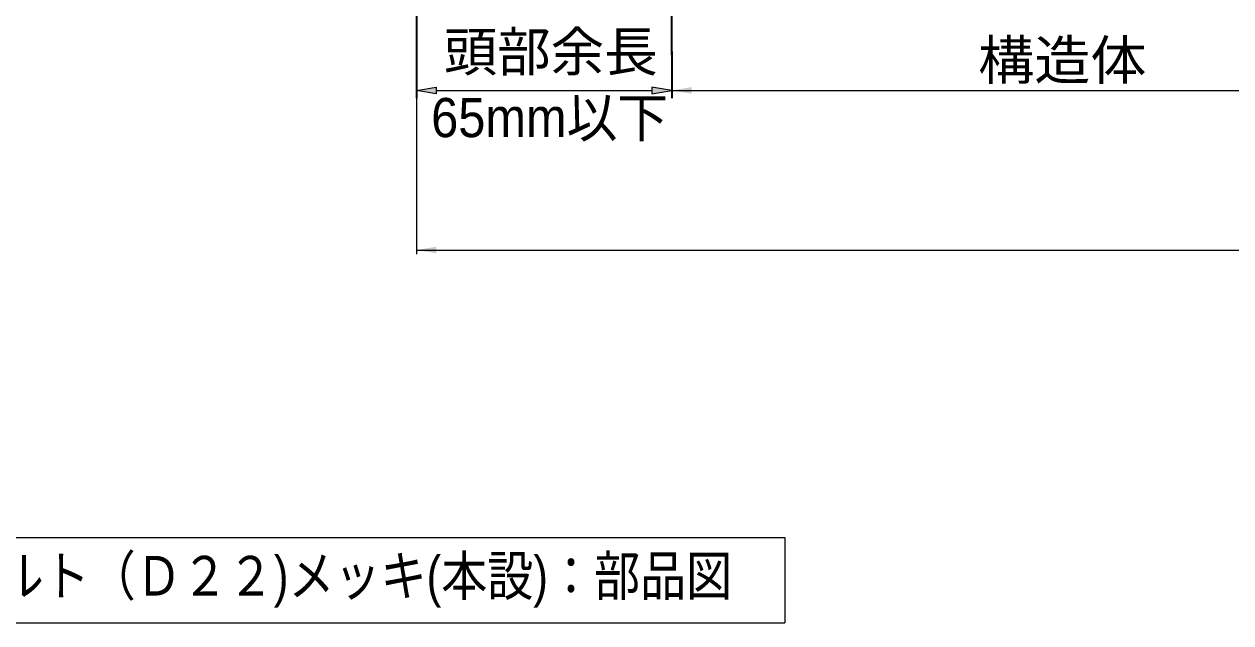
# Model space of a CAD drawing. Units: millimetres at full size, sheet at 1:2; details may follow other scales. Extents: x 1934 to 3616, y 931 to 2119.
# Drawn here: x 2087.2 to 2391.8, y 1524.1 to 1675.3 of the extents above; entities that cross this region are included whole.
import ezdxf
from ezdxf.enums import TextEntityAlignment as Align

# ---------------------------------------------------------------- set-up
doc = ezdxf.new("R2010")
doc.units = ezdxf.units.MM
doc.header["$LTSCALE"] = 2
for name, color, linetype, lineweight in [('1外形線', 7, 'Continuous', 35), ('6寸法線', 4, 'Continuous', 13), ('7 枠・タイトル', 7, 'Continuous', 13)]:
    doc.layers.add(name, color=color, linetype=linetype, lineweight=lineweight)
doc.styles.add('ＭＳ Ｐゴシック', font='')
doc.styles.get('ＭＳ Ｐゴシック').set_extended_font_data('MS PGothic')

# ---------------------------------------------------------------- blocks, each defined once
blk = doc.blocks.new('filled_arrow')
at = {"color": 0, "linetype": 'Continuous', "lineweight": -2}
blk.add_solid([(7.5, 1.25), (0, 0), (7.5, -1.25)], dxfattribs=at)

msp = doc.modelspace()

# ---------------------------------------------------------------- hatches: boundary and pattern name
at = {"layer": '6寸法線'}
for points in [[(2191.225, 1659.419), (2191.225, 1657.752), (2186.225, 1658.586)], [(2245.667, 1659.419), (2245.667, 1657.752), (2250.667, 1658.586)]]:
    msp.add_hatch(color=256, dxfattribs=at).paths.add_polyline_path(points)

# ---------------------------------------------------------------- linework, layer by layer
at = {"layer": '1外形線'}
for p, q in [((2186.225, 1779.127), (2186.225, 1656.586)), ((2250.667, 1667.582), (2250.67, 1759.485)), ((2250.667, 1668.406), (2250.667, 1656.586))]:
    msp.add_line(p, q, dxfattribs=at)
at = {"layer": '6寸法線'}
for p, q in [((2250.667, 1666.95), (2250.667, 1657.586)), ((2186.225, 1657.586), (2186.225, 1617.257)), ((2191.225, 1658.586), (2245.667, 1658.586)), ((2250.667, 1658.586), (2447.811, 1658.586)), ((2186.225, 1618.257), (3429.605, 1618.257))]:
    msp.add_line(p, q, dxfattribs=at)
for points in [[(2191.225, 1659.419), (2191.225, 1657.752), (2186.225, 1658.586)], [(2245.667, 1659.419), (2245.667, 1657.752), (2250.667, 1658.586)]]:
    msp.add_lwpolyline(points, close=True, dxfattribs=at)
at = {"layer": '7 枠・タイトル'}
for p, q in [((2005.695, 1545.645), (2279.19, 1545.645)), ((2279.19, 1545.645), (2279.19, 1524.074)), ((2005.695, 1524.074), (2279.19, 1524.074))]:
    msp.add_line(p, q, dxfattribs=at)

# ---------------------------------------------------------------- block references
at = {"layer": '6寸法線', "xscale": 0.667, "yscale": 0.667}
for p in [(2250.667, 1658.586), (2186.225, 1618.257)]:
    msp.add_blockref('filled_arrow', p, dxfattribs=at)

# ---------------------------------------------------------------- texts
at = {"layer": '6寸法線', "style": 'ＭＳ Ｐゴシック'}
msp.add_text('頭部余長', height=9.897, dxfattribs=at).set_placement((2193.095, 1673.338), align=Align.TOP_LEFT)
at = {"layer": '6寸法線', "style": 'ＭＳ Ｐゴシック', "width": 1.05}
msp.add_text('構造体', height=9.897, dxfattribs=at).set_placement((2349.239, 1666.233), align=Align.MIDDLE_CENTER)
at = {"layer": '6寸法線', "style": 'ＭＳ Ｐゴシック', "width": 0.95}
msp.add_text('65mm以下', height=9.897, dxfattribs=at).set_placement((2189.931, 1656.671), align=Align.TOP_LEFT)
at = {"layer": '7 枠・タイトル', "style": 'ＭＳ Ｐゴシック', "width": 0.85}
msp.add_text('ＳＴロックボルト（Ｄ２２)メッキ(本設)：部品図', height=10.02, dxfattribs=at).set_placement((2010.795, 1527.957), align=Align.BOTTOM_LEFT)

doc.saveas('drawing.dxf')
